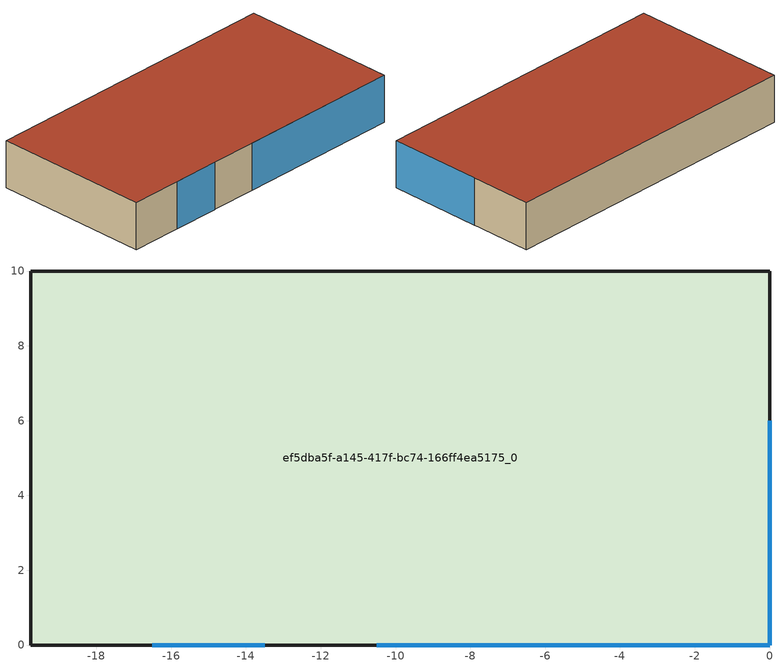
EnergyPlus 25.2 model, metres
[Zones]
ef5dba5f-a145-417f-bc74-166ff4ea5175_0
 floor outside (120mmInsulation 200mmConcrete): -19.75,0 -19.75,10 0,10 0,0 z6.68
 wall outside (120mmInsulation 200mmConcrete): -19.75,10 -19.75,0 0,0 0,10 -19.75,10 z6.68:9.68
 window (defaultGlazing): -16.5,0 -13.5,0 / -10.5,0 0,0 / 0,0 0,6 z6.68:9.68
 roof outside (120mmInsulation 200mmConcrete): -19.75,0 0,0 0,10 -19.75,10 z9.68
[Site:GroundTemperature:BuildingSurface]
18, 18, 18, 18, 18, 18, 18, 18, 18, 18, 18, 18
[Site:GroundReflectance]
0.2, 0.2, 0.2, 0.2, 0.2, 0.2, 0.2, 0.2, 0.2, 0.2, 0.2, 0.2
[Site:GroundReflectance:SnowModifier]
1, 1
[Site:WeatherStation]
Wind Sensor Height Above Ground {m}=10; Wind Speed Profile Exponent=0.22; Wind Speed Profile Boundary Layer Thickness {m}=370; Air Temperature Sensor Height Above Ground {m}=1.5
[SizingPeriod:WeatherFileConditionType] Use Weather File Daylight Saving Period=No; Use Weather File Rain and Snow Indicators=No
Name | Period Selection | Day of Week for Start Day
Extreme Summer Weather Period for Design | SummerExtreme | SummerDesignDay
Extreme Winter Weather Period for Design | WinterExtreme | WinterDesignDay
[Building]
Building: North Axis {deg}=0; Terrain=Suburbs; Loads Convergence Tolerance Value {W}=0.04; Temperature Convergence Tolerance Value {deltaC}=0.25; Solar Distribution=FullExterior; Maximum Number of Warmup Days=30; Minimum Number of Warmup Days=7
[Construction]
120mmInsulation 200mmConcrete: XPS Board_0.12_120mmInsulation 200mmConcrete, General Concrete_0.2_120mmInsulation 200mmConcrete
defaultGlazing: defaultGlazingMat_0.006_defaultGlazing
[Material] Roughness=Rough; Thermal Absorptance=0.9; Solar Absorptance=0.7; Visible Absorptance=0.7
Name | Thickness {m} | Conductivity {W/m-K} | Density {kg/m3} | Specific Heat {J/kg-K}
XPS Board_0.12_120mmInsulation 200mmConcrete | 0.12 | 0.034 | 35 | 1400
General Concrete_0.2_120mmInsulation 200mmConcrete | 0.2 | 2 | 2400 | 950
[WindowMaterial:Glazing]
defaultGlazingMat_0.006_defaultGlazing: Optical Data Type=SpectralAverage; Thickness {m}=0.006; Solar Transmittance at Normal Incidence=0.775; Front Side Solar Reflectance at Normal Incidence=0.071; Back Side Solar Reflectance at Normal Incidence=0.071; Visible Transmittance at Normal Incidence=0.881; Front Side Visible Reflectance at Normal Incidence=0.08; Back Side Visible Reflectance at Normal Incidence=0.08; Infrared Transmittance at Normal Incidence=0; Front Side Infrared Hemispherical Emissivity=0.84; Back Side Infrared Hemispherical Emissivity=0.84; Conductivity {W/m-K}=0.9; Dirt Correction Factor for Solar and Visible Transmittance=1
[EnergyManagementSystem:Sensor] Output:Variable or Output:Meter Index Key=Environment
Name | Output:Variable or Output:Meter
OutdoorTemp | Site Outdoor Air Drybulb Temperature
OutdoorRelHumid | Site Outdoor Air Relative Humidity
[Zone]
ef5dba5f-a145-417f-bc74-166ff4ea5175_0: Type=1; Multiplier=1; Volume {m3}=592.5; Floor Area {m2}=197.5; Zone Inside Convection Algorithm=TARP; Zone Outside Convection Algorithm=DOE-2
[People]
People ef5dba5f-a145-417f-bc74-166ff4ea5175_0: Zone or ZoneList or Space or SpaceList=ef5dba5f-a145-417f-bc74-166ff4ea5175_0; Number of People Schedule=AllOn; Number of People Calculation Method=People/Area; People per Floor Area {person/m2}=0.2; Fraction Radiant=0.3; Sensible Heat Fraction=AUTOCALCULATE; Activity Level Schedule=ef5dba5f-a145-417f-bc74-166ff4ea5175_0PeopleActivity; Carbon Dioxide Generation Rate {m3/s-W}=3.82E-08; Enable ASHRAE 55 Comfort Warnings=No; Mean Radiant Temperature Calculation Type=EnclosureAveraged; Work Efficiency Schedule=ef5dba5f-a145-417f-bc74-166ff4ea5175_0WorkEfficiency; Clothing Insulation Calculation Method=DynamicClothingModelASHRAE55; Air Velocity Schedule=AirSpeed 0; Thermal Comfort Model 1 Type=AdaptiveASH55; Thermal Comfort Model 2 Type=Pierce; Thermal Comfort Model 3 Type=Fanger
[ElectricEquipment]
ef5dba5f-a145-417f-bc74-166ff4ea5175_0 Equipment: Zone or ZoneList or Space or SpaceList=ef5dba5f-a145-417f-bc74-166ff4ea5175_0; Schedule=AllOn; Design Level Calculation Method=Watts/Area; Watts per Floor Area {W/m2}=12; Fraction Latent=0; Fraction Radiant=.2; Fraction Lost=0
[Lights]
ef5dba5f-a145-417f-bc74-166ff4ea5175_0 General lighting: Zone or ZoneList or Space or SpaceList=ef5dba5f-a145-417f-bc74-166ff4ea5175_0; Schedule=AllOn; Design Level Calculation Method=Watts/Area; Watts per Floor Area {W/m2}=12; Return Air Fraction=0; Fraction Radiant=.42; Fraction Visible=.18; Fraction Replaceable=1
[ZoneInfiltration:DesignFlowRate]
ef5dba5f-a145-417f-bc74-166ff4ea5175_0Infiltration: Zone or ZoneList or Space or SpaceList=ef5dba5f-a145-417f-bc74-166ff4ea5175_0; Schedule=On; Design Flow Rate Calculation Method=AirChanges/Hour; Air Changes per Hour {1/hr}=0.1; Constant Term Coefficient=1; Temperature Term Coefficient=0; Velocity Term Coefficient=0; Velocity Squared Term Coefficient=0
[Zone equipment]
ef5dba5f-a145-417f-bc74-166ff4ea5175_0: ef5dba5f-a145-417f-bc74-166ff4ea5175_0 Ideal Loads Air
[ZoneHVAC:IdealLoadsAirSystem]
ef5dba5f-a145-417f-bc74-166ff4ea5175_0 Ideal Loads Air: Maximum Heating Supply Air Temperature {C}=35; Minimum Cooling Supply Air Temperature {C}=12; Maximum Heating Supply Air Humidity Ratio {kgWater/kgDryAir}=0.01; Minimum Cooling Supply Air Humidity Ratio {kgWater/kgDryAir}=0.008; Heating Limit=LimitFlowRateAndCapacity; Maximum Heating Air Flow Rate {m3/s}=Autosize; Maximum Sensible Heating Capacity {W}=Autosize; Cooling Limit=LimitFlowRateAndCapacity; Maximum Cooling Air Flow Rate {m3/s}=Autosize; Maximum Total Cooling Capacity {W}=Autosize; Heating Availability Schedule=AllOn; Cooling Availability Schedule=AllOn; Dehumidification Control Type=Humidistat; Humidification Control Type=Humidistat; Design Specification Outdoor Air Object=ef5dba5f-a145-417f-bc74-166ff4ea5175_0MinFreshAir; Demand Controlled Ventilation Type=OccupancySchedule; Outdoor Air Economizer Type=NoEconomizer; Heat Recovery Type=None; Sensible Heat Recovery Effectiveness=0.7; Latent Heat Recovery Effectiveness=0.65
[Sizing:Zone]
ef5dba5f-a145-417f-bc74-166ff4ea5175_0: Zone Cooling Design Supply Air Temperature Input Method=SupplyAirTemperature; Zone Cooling Design Supply Air Temperature {C}=12; Zone Heating Design Supply Air Temperature Input Method=SupplyAirTemperature; Zone Heating Design Supply Air Temperature {C}=35; Zone Cooling Design Supply Air Humidity Ratio {kgWater/kgDryAir}=0.009; Zone Heating Design Supply Air Humidity Ratio {kgWater/kgDryAir}=0.004; Design Specification Outdoor Air Object=ef5dba5f-a145-417f-bc74-166ff4ea5175_0MinFreshAir; Zone Heating Sizing Factor=1.15; Zone Cooling Sizing Factor=1.15; Cooling Design Air Flow Method=DesignDay; Heating Design Air Flow Method=DesignDay
[ZoneControl:Thermostat]
ef5dba5f-a145-417f-bc74-166ff4ea5175_0 Thermostat: Zone or ZoneList=ef5dba5f-a145-417f-bc74-166ff4ea5175_0; Control Type Schedule=ef5dba5f-a145-417f-bc74-166ff4ea5175_0_ZoneControlTypeSched; Control 1=Dual Setpoint - Zone ef5dba5f-a145-417f-bc74-166ff4ea5175_0
[ThermostatSetpoint:DualSetpoint]
Dual Setpoint - Zone ef5dba5f-a145-417f-bc74-166ff4ea5175_0: Heating Setpoint Temperature Schedule=ef5dba5f-a145-417f-bc74-166ff4ea5175_0Heating_SP_Sch; Cooling Setpoint Temperature Schedule=ef5dba5f-a145-417f-bc74-166ff4ea5175_0Cooling_SP_Sch
[DesignSpecification:OutdoorAir]
ef5dba5f-a145-417f-bc74-166ff4ea5175_0MinFreshAir: Outdoor Air Method=Sum; Outdoor Air Flow per Person {m3/s-person}=0.0025; Outdoor Air Flow per Zone Floor Area {m3/s-m2}=0.0003; Outdoor Air Schedule=AllOn
[Schedule:Constant]
On: On/Off, 1
AllOn: Fraction, 1
AirSpeed 0: AnyNumber, 0
ef5dba5f-a145-417f-bc74-166ff4ea5175_0PeopleActivity: Any Number, 125.28
ef5dba5f-a145-417f-bc74-166ff4ea5175_0WorkEfficiency: Any Number, 0
ef5dba5f-a145-417f-bc74-166ff4ea5175_0Heating_SP_Sch: Temperature, 20
ef5dba5f-a145-417f-bc74-166ff4ea5175_0Cooling_SP_Sch: Temperature, 26
ef5dba5f-a145-417f-bc74-166ff4ea5175_0_ZoneControlTypeSched: Any Number, 4
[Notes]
----  This file was generated with Climate Studio 2.3.9530.31237
-------------------------ERL SENSORS--------------------------
Output:SQLite, Simple;
